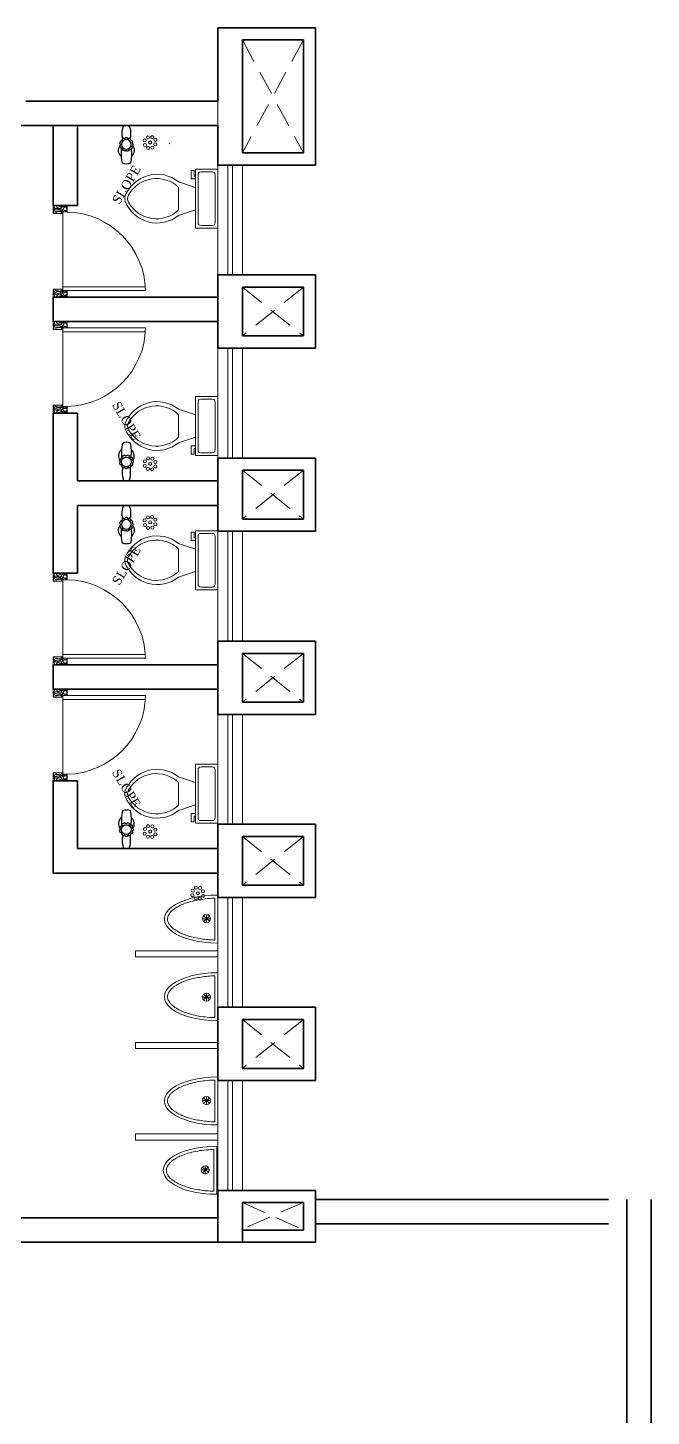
# Model space of a CAD drawing. Header units: millimetres. Extents: x -3092162 to 4513894, y -12317808 to 1849994.
# Drawn here: x -377793 to -372684, y -5833581 to -5822206 of the extents above; entities that cross this region are included whole.
import ezdxf

# ---------------------------------------------------------------- set-up
doc = ezdxf.new("R2010")
doc.units = ezdxf.units.MM
doc.header["$LTSCALE"] = 2
doc.header["$MEASUREMENT"] = 0
doc.linetypes.add('DASHED2', pattern=[0.375, 0.25, -0.125])
for name, color, linetype, lineweight in [('DOOR', 27, 'Continuous', 5), ('FIXTURE', 252, 'Continuous', 0), ('glass', 5, 'Continuous', 15), ('SILL', 74, 'Continuous', 9), ('tap', 97, 'Continuous', 25), ('taxe', 7, 'Continuous', 9), ('WAll', 250, 'Continuous', 35)]:
    doc.layers.add(name, color=color, linetype=linetype, lineweight=lineweight)
doc.layers.add('DOT', color=7, linetype='DASHED2', lineweight=0, true_color=0x89067c)
doc.layers.add('partation wall', color=7, linetype='Continuous', lineweight=20, true_color=0x525023)
doc.styles.get("Standard").update_dxf_attribs({"font": '', "height": 500})
doc.styles.get('Standard').set_extended_font_data('Times New Roman')

# ---------------------------------------------------------------- blocks, each defined once
blk = doc.blocks.new('14')
at = {"layer": 'FIXTURE', "ltscale": 15000}
for centre in [(-64.7, 9.5), (-57, 27.9), (-38.2, 36), (-38.1, 9.5), (-20.2, 27), (-12.1, 9.5), (-57, -7.8), (-38.2, -15.3), (-18.6, -8.4)]:
    blk.add_circle(centre, 6.97, dxfattribs=at)
blk = doc.blocks.new('Toilet - top')
for p, q in [((9.75, -4.5), (9.75, -1.5)), ((-4.87, -6.37), (-3.37, -6.37)), ((-4.87, -7.12), (-4.87, -6.37)), ((-2.62, -7.12), (-4.87, -7.12)), ((-3.37, -6.37), (-3.37, -6)), ((-2.62, -6), (-2.62, -7.12)), ((-0.37, -6), (-1.87, -10.5)), ((5.63, -6), (7.13, -10.5)), ((5.63, -10.5), (-0.37, -10.5))]:
    blk.add_line(p, q)
blk.add_lwpolyline([(10.5, -6), (10.5, 0), (-5.25, 0), (-5.25, -6)], close=True)
for points in [[(-4.5, -1.5), (-4.5, -4.5)], [(9, -0.75), (-3.75, -0.75)], [(-3.75, -5.25), (9, -5.25)]]:
    blk.add_lwpolyline(points)
for centre, radius, start, end in [((-3.84, -1.41), 0.663, 81.8699, 188.1301), ((9.09, -1.41), 0.663, 351.8699, 98.1301), ((-3.84, -4.59), 0.663, 171.8699, 278.1301), ((9.09, -4.59), 0.663, 261.8699, 8.1301), ((5.26, -16.19), 9.13, 141.4691, 248.2606), ((5.77, -16.36), 8.5, 136.3677, 240.998), ((-0.01, -16.19), 9.13, 291.7393, 38.5307), ((-0.52, -16.36), 8.5, 299.0018, 43.6321), ((2.63, -22.05), 2, 240.998, 299.0018), ((2.63, -22.81), 2, 248.2606, 291.7393)]:
    blk.add_arc(centre, radius, start, end)
blk = doc.blocks.new('uri')
at = {"layer": 'FIXTURE', "ltscale": 100}
for p, q in [((1256512, -5187049), (1256512, -5186706)), ((1256537, -5187074), (1256537, -5186680)), ((1256476, -5186874), (1256410, -5186874)), ((1256419, -5186851), (1256469, -5186895)), ((1256467, -5186852), (1256419, -5186897)), ((1256443, -5186842), (1256443, -5186908))]:
    blk.add_line(p, q, dxfattribs=at)
blk.add_circle((1256443, -5186874), 33, dxfattribs=at)
blk.add_ellipse((1256537, -5186877), major_axis=(438, 0), ratio=0.449067, start_param=1.570796, end_param=4.712389, dxfattribs=at)
blk.add_open_spline([(1256512, -5186706), (1256509, -5186706), (1256507, -5186706), (1256480, -5186707), (1256456, -5186709), (1256409, -5186714), (1256386, -5186718), (1256342, -5186726), (1256321, -5186732), (1256281, -5186743), (1256263, -5186750), (1256232, -5186763), (1256220, -5186769), (1256197, -5186782), (1256187, -5186788), (1256170, -5186800), (1256164, -5186806), (1256152, -5186817), (1256147, -5186823), (1256139, -5186833), (1256136, -5186838), (1256131, -5186847), (1256129, -5186852), (1256126, -5186861), (1256125, -5186865), (1256124, -5186873), (1256124, -5186878), (1256124, -5186886), (1256125, -5186890), (1256128, -5186899), (1256129, -5186904), (1256134, -5186913), (1256136, -5186917), (1256143, -5186927), (1256147, -5186931), (1256155, -5186941), (1256160, -5186945), (1256171, -5186955), (1256177, -5186959), (1256191, -5186968), (1256198, -5186973), (1256217, -5186984), (1256229, -5186990), (1256256, -5187001), (1256270, -5187007), (1256300, -5187017), (1256316, -5187022), (1256350, -5187030), (1256367, -5187033), (1256403, -5187039), (1256421, -5187042), (1256458, -5187046), (1256477, -5187047), (1256501, -5187048), (1256507, -5187049), (1256512, -5187049)], degree=3, knots=[1.629393, 1.629393, 1.629393, 1.629393, 1.648181, 1.648181, 1.818462, 1.818462, 1.988743, 1.988743, 2.159025, 2.159025, 2.329306, 2.329306, 2.461629, 2.461629, 2.593951, 2.593951, 2.703241, 2.703241, 2.812532, 2.812532, 2.903056, 2.903056, 2.993581, 2.993581, 3.084106, 3.084106, 3.17463, 3.17463, 3.265155, 3.265155, 3.35568, 3.35568, 3.446205, 3.446205, 3.536729, 3.536729, 3.627254, 3.627254, 3.717779, 3.717779, 3.808303, 3.808303, 3.942921, 3.942921, 4.077539, 4.077539, 4.212157, 4.212157, 4.346775, 4.346775, 4.481393, 4.481393, 4.616011, 4.616011, 4.653792, 4.653792, 4.653792, 4.653792], dxfattribs=at)
blk = doc.blocks.new('A$C3DC14F32')
at = {"layer": 'DOOR', "ltscale": 100}
for p, q in [((53, 115), (53, 757)), ((84, 80), (84, 755)), ((0, 0), (0, 115)), ((53, 115), (0, 115)), ((53, 80), (53, 115)), ((697, 115), (697, 80)), ((697, 115), (750, 115)), ((750, 115), (750, 0)), ((53, 80), (697, 80)), ((65, 0), (65, 80)), ((685, 80), (685, 0)), ((65, 0), (0, 0)), ((685, 0), (750, 0))]:
    blk.add_line(p, q, dxfattribs=at)
blk.add_arc((40, 100), 657, 1.3077, 88.8934, dxfattribs=at)
for points in [[(50, 115), (28, 70), (14, 34), (0, 24)], [(26, 115), (8, 92), (10, 56), (0, 44)], [(7, 115), (15, 90), (42, 75), (48, 24), (65, 10)], [(37, 115), (40, 96), (56, 76), (65, 61)], [(743, 115), (735, 90), (708, 75), (702, 24), (685, 10)], [(713, 115), (710, 96), (694, 76), (685, 61)], [(700, 115), (721, 70), (735, 34), (750, 24)], [(723, 115), (742, 92), (739, 56), (750, 44)], [(53, 82), (32, 32), (37, 21), (0, 12)], [(0, 81), (22, 62), (25, 15), (65, 0)], [(62, 80), (49, 49), (54, 24), (4, 0)], [(750, 81), (727, 62), (725, 15), (685, 0)], [(688, 80), (701, 49), (696, 24), (746, 0)], [(697, 82), (717, 32), (713, 21), (750, 12)]]:
    blk.add_spline(points, degree=3, dxfattribs=at)
blk = doc.blocks.new('ryr')
at = {"layer": 'tap', "ltscale": 100}
for p, q in [((1982562.6, -4956366.8), (1982560.6, -4956373.7)), ((1982569, -4956357.8), (1982576.1, -4956352.9)), ((1982583.7, -4956350.4), (1982590.2, -4956350.1)), ((1982598.2, -4956351.9), (1982604.6, -4956355.3)), ((1982610.7, -4956361.3), (1982614, -4956367.1)), ((1982616, -4956374.1), (1982616, -4956381.8)), ((1982666.3, -4956367.8), (1982666.3, -4956388.4)), ((1982561.1, -4956384.7), (1982565.1, -4956394.4)), ((1982572.8, -4956401.4), (1982582.2, -4956405.4)), ((1982601.5, -4956402.7), (1982592.8, -4956405.7)), ((1982613.7, -4956389.8), (1982610.1, -4956395.6))]:
    blk.add_line(p, q, dxfattribs=at)
blk.add_circle((1982588.3, -4956378.1), 20, dxfattribs=at)
for centre, radius, start, end in [((1982556.2, -4956378.1), 48, 160.1952, 199.8048), ((1982547.7, -4956509), 151.7, 81.7623, 103.9834), ((1982564.4, -4956380.5), 34.6, 56.5528, 138.7143), ((1982556.9, -4956379.4), 6.73, 307.8899, 56.9197), ((1982563.2, -4956360.5), 6.39, 264.6602, 25.1394), ((1982579.4, -4956350.2), 4.3, 217.9729, 357.2544), ((1982594.6, -4956348.9), 4.62, 195.6991, 319.6996), ((1982608.8, -4956357.1), 4.58, 156.5927, 294.6638), ((1982615.4, -4956370.5), 3.66, 111.8615, 279.3097), ((1982633.1, -4956440.8), 80.2, 65.5625, 105.3327), ((1982547.7, -4956247.1), 151.7, 256.0166, 279.8379), ((1982564.4, -4956375.7), 34.6, 221.3317, 306.2699), ((1982568.6, -4956398.3), 5.26, 323.2148, 132.0605), ((1982587.4, -4956410.2), 7.04, 39.9617, 136.8268), ((1982588.3, -4956378.1), 28, 279.2436, 279.2439), ((1982607.8, -4956401.6), 6.38, 69.0303, 190.3369), ((1982633.1, -4956315.4), 80.2, 254.6673, 294.4375), ((1982616.8, -4956386.3), 4.61, 99.2597, 228.4484)]:
    blk.add_arc(centre, radius, start, end, dxfattribs=at)

msp = doc.modelspace()

# ---------------------------------------------------------------- linework, layer by layer
at = {"layer": 'DOOR', "ltscale": 100}
msp.add_line((-376628.8, -5823152.7), (-376634.7, -5823156.2), dxfattribs=at)
at = {"layer": 'DOT', "ltscale": 400}
for p, q in [((-376034.7, -5822306.2), (-375534.7, -5823231.2)), ((-375534.7, -5822306.2), (-376034.7, -5823231.2)), ((-376034.7, -5824331.2), (-375534.7, -5824731.2)), ((-375534.7, -5824331.2), (-376034.7, -5824731.2)), ((-376034.7, -5825831.2), (-375534.7, -5826231.2)), ((-375534.7, -5825831.2), (-376034.7, -5826231.2)), ((-376034.7, -5827331.2), (-375534.7, -5827731.2)), ((-375534.7, -5827331.2), (-376034.7, -5827731.2)), ((-376034.7, -5828831.2), (-375534.7, -5829231.2)), ((-375534.7, -5828831.2), (-376034.7, -5829231.2)), ((-376034.7, -5830331.2), (-375534.7, -5830731.2)), ((-375534.7, -5830331.2), (-376034.7, -5830731.2)), ((-376034.3, -5831831.2), (-375534.3, -5832056.2)), ((-375534.3, -5831831.2), (-376034.3, -5832046.2))]:
    msp.add_line(p, q, dxfattribs=at)
at = {"layer": 'glass', "ltscale": 100}
for p, q in [((-376154.7, -5823330.9), (-376154.7, -5824230.9)), ((-376114.7, -5823330.9), (-376114.7, -5824230.9)), ((-376154.7, -5824830.9), (-376154.7, -5825730.9)), ((-376114.7, -5824830.9), (-376114.7, -5825730.9)), ((-376154.7, -5826331.4), (-376154.7, -5827231.4)), ((-376114.7, -5826331.4), (-376114.7, -5827231.4)), ((-376154.7, -5827831.4), (-376154.7, -5828731.4)), ((-376114.7, -5827831.4), (-376114.7, -5828731.4)), ((-376154.7, -5829331.2), (-376154.7, -5830231.2)), ((-376114.7, -5829331.2), (-376114.7, -5830231.2)), ((-376154.7, -5830831.2), (-376154.7, -5831731.2)), ((-376114.7, -5830831.2), (-376114.7, -5831731.2))]:
    msp.add_line(p, q, dxfattribs=at)
at = {"layer": 'partation wall', "ltscale": 100}
for p, q in [((-376909.7, -5829768.6), (-376909.7, -5829818.6)), ((-376909.7, -5829768.6), (-376234.7, -5829768.6)), ((-376909.7, -5829818.6), (-376234.7, -5829818.6)), ((-376909.7, -5830518.6), (-376909.7, -5830568.6)), ((-376909.7, -5830518.6), (-376234.7, -5830518.6)), ((-376909.7, -5830568.6), (-376234.7, -5830568.6)), ((-376909.7, -5831268.6), (-376909.7, -5831318.6)), ((-376909.7, -5831268.6), (-376234.7, -5831268.6)), ((-376909.7, -5831318.6), (-376234.7, -5831318.6))]:
    msp.add_line(p, q, dxfattribs=at)
at = {"layer": 'SILL', "ltscale": 100}
for p, q in [((-376234.7, -5830231.2), (-376234.7, -5822206.2)), ((-378809.7, -5823006.2), (-377734.7, -5823006.2)), ((-376034.7, -5823331.2), (-376034.7, -5824231.2)), ((-376034.7, -5824831.2), (-376034.7, -5825731.2)), ((-376034.7, -5826331.2), (-376034.7, -5827231.2)), ((-376034.7, -5827831.2), (-376034.7, -5828731.2)), ((-376034.7, -5829331.2), (-376034.7, -5830231.2)), ((-376234.7, -5831731.2), (-376234.7, -5830831.2)), ((-376034.7, -5831731.2), (-376034.7, -5830831.2))]:
    msp.add_line(p, q, dxfattribs=at)
at = {"layer": 'WAll', "ltscale": 100}
for p, q in [((-375434.7, -5822206.2), (-376234.7, -5822206.2)), ((-376234.7, -5822206.2), (-376234.7, -5822806.2)), ((-375434.7, -5822206.2), (-376134.3, -5822206.2)), ((-375434.7, -5823331.2), (-375434.7, -5822206.2)), ((-375534.7, -5822306.2), (-376034.7, -5822306.2)), ((-376034.7, -5822306.2), (-376034.7, -5823231.2)), ((-375534.7, -5822306.2), (-376034.7, -5822306.2)), ((-375534.7, -5822306.2), (-375534.7, -5823231.2)), ((-376234.7, -5822806.2), (-377809.7, -5822806.2)), ((-376234.7, -5823006.2), (-377909.7, -5823006.2)), ((-377584.7, -5823662.4), (-377584.7, -5823006.2)), ((-377384.7, -5823662.4), (-377384.7, -5823006.2)), ((-376234.7, -5823006.2), (-376234.7, -5823331.2)), ((-375534.7, -5823231.2), (-376034.7, -5823231.2)), ((-375434.7, -5823331.2), (-376234.7, -5823331.2)), ((-377584.7, -5823662.4), (-377384.7, -5823662.4)), ((-375434.7, -5824231.2), (-376234.7, -5824231.2)), ((-376234.7, -5824831.2), (-376234.7, -5824231.2)), ((-375434.7, -5824831.2), (-375434.7, -5824231.2)), ((-376034.7, -5824331.2), (-376034.7, -5824731.2)), ((-375534.7, -5824331.2), (-376034.7, -5824331.2)), ((-375534.7, -5824331.2), (-375534.7, -5824731.2)), ((-377584.7, -5824612.4), (-377584.7, -5824412.4)), ((-377584.7, -5824412.4), (-376234.7, -5824412.4)), ((-377584.7, -5824612.4), (-376234.7, -5824612.4)), ((-375534.7, -5824731.2), (-376034.7, -5824731.2)), ((-375434.7, -5824831.2), (-376234.7, -5824831.2)), ((-377584.7, -5826674.9), (-377584.7, -5825362.4)), ((-377584.7, -5825362.4), (-377384.7, -5825362.4)), ((-377384.7, -5825918.7), (-377384.7, -5825362.4)), ((-375434.7, -5825731.2), (-376234.7, -5825731.2)), ((-376234.7, -5826331.2), (-376234.7, -5825731.2)), ((-375434.7, -5826331.2), (-375434.7, -5825731.2)), ((-377384.7, -5825918.7), (-376234.7, -5825918.7)), ((-376034.7, -5825831.2), (-376034.7, -5826231.2)), ((-375534.7, -5825831.2), (-376034.7, -5825831.2)), ((-375534.7, -5825831.2), (-375534.7, -5826231.2)), ((-377384.7, -5826674.9), (-377384.7, -5826118.7)), ((-377384.7, -5826118.7), (-376234.7, -5826118.7)), ((-375534.7, -5826231.2), (-376034.7, -5826231.2)), ((-375434.7, -5826331.2), (-376234.7, -5826331.2)), ((-377584.7, -5826674.9), (-377384.7, -5826674.9)), ((-375434.7, -5827231.2), (-376234.7, -5827231.2)), ((-376234.7, -5827831.2), (-376234.7, -5827231.2)), ((-375434.7, -5827831.2), (-375434.7, -5827231.2)), ((-376034.7, -5827331.2), (-376034.7, -5827731.2)), ((-375534.7, -5827331.2), (-376034.7, -5827331.2)), ((-375534.7, -5827331.2), (-375534.7, -5827731.2)), ((-377584.7, -5827624.9), (-377584.7, -5827424.9)), ((-377584.7, -5827424.9), (-376234.7, -5827424.9)), ((-377584.7, -5827624.9), (-376234.7, -5827624.9)), ((-375534.7, -5827731.2), (-376034.7, -5827731.2)), ((-375434.7, -5827831.2), (-376234.7, -5827831.2)), ((-377584.7, -5829131.2), (-377584.7, -5828374.9)), ((-377584.7, -5828374.9), (-377384.7, -5828374.9)), ((-377384.7, -5828931.2), (-377384.7, -5828374.9)), ((-375434.7, -5828731.2), (-376234.7, -5828731.2)), ((-376234.7, -5829331.2), (-376234.7, -5828731.2)), ((-375434.7, -5829331.2), (-375434.7, -5828731.2)), ((-376034.7, -5828831.2), (-376034.7, -5829231.2)), ((-375534.7, -5828831.2), (-376034.7, -5828831.2)), ((-375534.7, -5828831.2), (-375534.7, -5829231.2)), ((-377384.7, -5828931.2), (-376234.7, -5828931.2)), ((-377584.7, -5829131.2), (-376234.7, -5829131.2)), ((-375534.7, -5829231.2), (-376034.7, -5829231.2)), ((-375434.7, -5829331.2), (-376234.7, -5829331.2)), ((-375434.7, -5830231.2), (-376234.7, -5830231.2)), ((-376234.7, -5830831.2), (-376234.7, -5830231.2)), ((-375434.7, -5830831.2), (-375434.7, -5830231.2)), ((-376034.7, -5830331.2), (-376034.7, -5830731.2)), ((-375534.7, -5830331.2), (-376034.7, -5830331.2)), ((-375534.7, -5830331.2), (-375534.7, -5830731.2)), ((-375534.7, -5830731.2), (-376034.7, -5830731.2)), ((-375434.7, -5830831.2), (-376234.7, -5830831.2)), ((-376234.3, -5832156.2), (-376234.3, -5831731.2)), ((-375434.3, -5831731.2), (-376234.3, -5831731.2)), ((-375434.3, -5832156.2), (-375434.3, -5831731.2)), ((-376034.3, -5831831.2), (-375534.3, -5831831.2)), ((-376034.3, -5831831.2), (-376034.3, -5832156.2)), ((-375534.3, -5831831.2), (-375534.3, -5832056.2)), ((-375434.3, -5831806.2), (-373034.3, -5831806.2)), ((-372884.3, -5835206.2), (-372884.3, -5831806.2)), ((-372684.3, -5835206.2), (-372684.3, -5831806.2)), ((-379234.7, -5831956.2), (-376634.3, -5831956.2)), ((-379234.3, -5831956.2), (-376234.3, -5831956.2)), ((-376034.3, -5832056.2), (-375534.3, -5832056.2)), ((-375434.3, -5832006.2), (-373034.3, -5832006.2)), ((-379434.7, -5832156.2), (-376034.3, -5832156.2)), ((-375434.3, -5832156.2), (-376034.3, -5832156.2))]:
    msp.add_line(p, q, dxfattribs=at)

# ---------------------------------------------------------------- block references
at = {"layer": 'DOOR', "ltscale": 100, "xscale": -1, "rotation": 270.0005034062861}
for p in [(-377584.7, -5824412.4), (-377584.7, -5827424.9)]:
    msp.add_blockref('A$C3DC14F32', p, dxfattribs=at)
at = {"layer": 'DOOR', "ltscale": 100, "rotation": 269.9994965937138}
for p in [(-377584.7, -5824612.4), (-377584.7, -5827624.9)]:
    msp.add_blockref('A$C3DC14F32', p, dxfattribs=at)
at = {"layer": 'FIXTURE', "lineweight": 40, "yscale": 2, "zscale": 2, "rotation": 270}
for p, xscale in [((9535771.4, -9788338.8), -2), ((9535771.4, -1860586.1), 2), ((9535771.4, -9791451.3), -2), ((9535771.4, -1863598.6), 2)]:
    msp.add_blockref('ryr', p, dxfattribs=dict(at, xscale=xscale))
at = {"layer": 'FIXTURE', "yscale": 1.8, "zscale": 1.8}
for p, xscale, rotation in [((-376749.9, -5823087.7), 1.8, 69.52880926786803), ((-376749.9, -5825837.2), -1.8, 110.471190732132), ((-376749.9, -5826200.2), 1.8, 69.52880926786803), ((-376749.9, -5828849.7), -1.8, 110.471190732132), ((-376359.3, -5829354.6), -1.8, 110.471190732132)]:
    msp.add_blockref('14', p, dxfattribs=dict(at, xscale=xscale, rotation=rotation))
at = {"layer": 'FIXTURE', "ltscale": 100, "extrusion": (0, 0, -1), "yscale": 30.77059217263013, "rotation": 90}
for p, xscale, zscale in [((376234.7, -5823525.4), -30.77059217263013, -30.77059217263013), ((376234.7, -5825549.5), 30.77059217263013, -30.7705921728903), ((376234.7, -5826487.9), -30.77059217263013, -30.77059217263013), ((376234.7, -5828562), 30.77059217263013, -30.7705921728903)]:
    msp.add_blockref('Toilet - top', p, dxfattribs=dict(at, xscale=xscale, zscale=zscale))
at = {"layer": 'WAll'}
for p in [(-1632771.8, -642631.2), (-1632771.8, -644120.9), (-1632781.3, -644689.3)]:
    msp.add_blockref('uri', p, dxfattribs=at)
at = {"layer": 'WAll', "xscale": -1, "rotation": 180}
msp.add_blockref('uri', (-1632771.8, -11017021.6), dxfattribs=at)

# ---------------------------------------------------------------- texts
at = {"layer": 'taxe', "color": 0, "char_height": 75}
for insert, attachment_point, rotation in [((-377017, -5823471.2), 2, 58.78488), ((-377017, -5825444.6), 8, 301.21512), ((-377017, -5826592.7), 2, 58.78488), ((-377017, -5828457.1), 8, 301.21512)]:
    msp.add_mtext('SLOPE', dxfattribs=dict(at, insert=insert, attachment_point=attachment_point, rotation=rotation))

doc.saveas('drawing.dxf')
